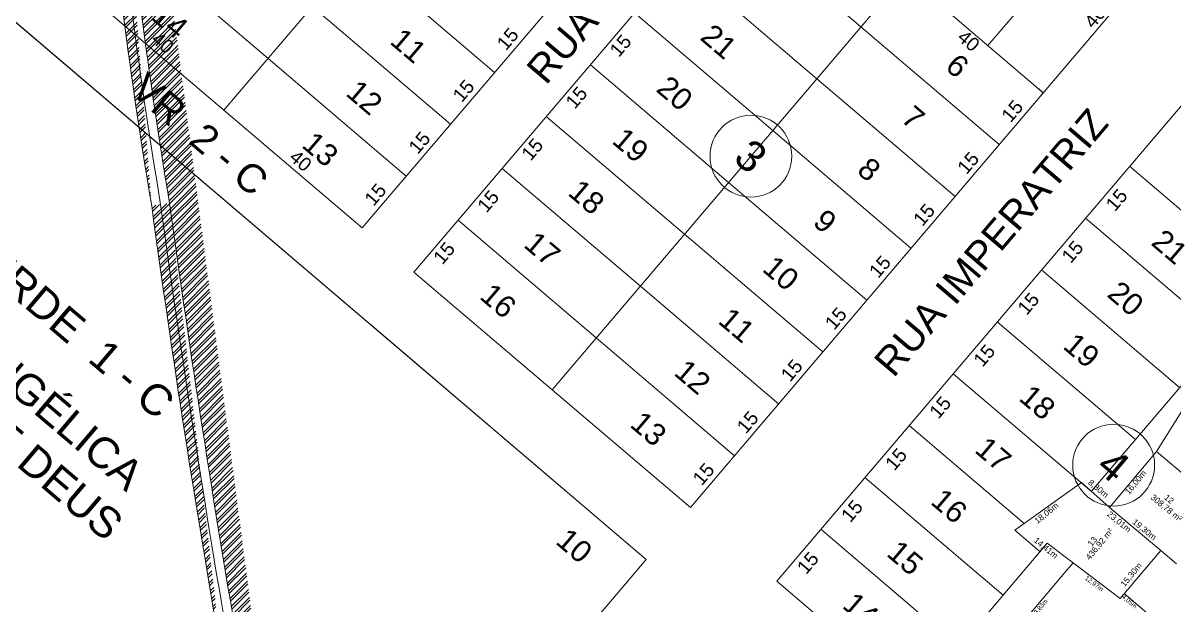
# Model space of a CAD drawing. Header units: metres. Extents: x 3808 to 8215, y 2374 to 6187.
# Drawn here: x 6947.7 to 7201.4, y 3999.4 to 4127.6 of the extents above; entities that cross this region are included whole.
import ezdxf
from ezdxf.enums import TextEntityAlignment as Align

# ---------------------------------------------------------------- set-up
doc = ezdxf.new("R2010")
doc.units = ezdxf.units.M
for name, color, linetype in [('0 - Cotas', 7, 'Continuous'), ('0 - CÓRREGO', 5, 'Continuous'), ('0 - Número Dos Lotes', 7, 'Continuous'), ('0 - Área Dos Lotes', 1, 'Continuous'), ('PDF_REGIAO_POLILINHAS', 7, 'Continuous'), ('vista', 7, 'Continuous')]:
    doc.layers.add(name, color=color, linetype=linetype)
doc.layers.add('0 - LINHAS DE QUADRA E LOTES', color=7, linetype='Continuous', lineweight=5)
doc.layers.add('REGIAO_POLILINHAS', color=7, linetype='Continuous', lineweight=0)
doc.styles.add('Arial', font='arial.ttf')
doc.styles.add('pedro', font='arial.ttf', dxfattribs={"height": 3})
doc.styles.get("Standard").update_dxf_attribs({"font": 'arial.ttf'})
doc.dimstyles.new('Copy(2) of ISO-25', dxfattribs={"dimtxt": 1, "dimasz": 2.5, "dimexe": 1.25, "dimexo": 0.625, "dimgap": 0.2, "dimtad": 1, "dimtoh": 1, "dimlfac": 0.9999999999999999, "dimzin": 1, "dimtxsty": 'Arial', "dimblk": 'NONE', "dimcen": 0, "dimse1": 1, "dimse2": 1, "dimsd1": 1, "dimsd2": 1, "dimclrt": 256, "dimaunit": 1, "dimadec": 3, "dimazin": 0, "dimtfac": 1, "dimtmove": 0, "dimatfit": 3, "dimldrblk": 'NONE', "dimfxl": 1, "dimtolj": 1, "dimtzin": 0, "dimarcsym": 0})
pattern_1 = [(45, (-2381.88947562729, -48.24850846779464), (-1.01027881362028, 1.01027881362028), []), (45, (-2381.21595612729, -48.24850846779464), (-1.01027881362028, 1.01027881362028), [])]

# ---------------------------------------------------------------- blocks, each defined once
blk = doc.blocks.new('_ARCHTICK')
at = {"color": 0, "linetype": 'ByBlock', "const_width": 0.15}
blk.add_lwpolyline([(-0.5, -0.5), (0.5, 0.5)], dxfattribs=at)
blk = doc.blocks.new('*D9071')
at = {"layer": 'Defpoints', "color": 0, "transparency": 16777216}
for p in [(7190.430176608681, 4001.930862685702), (7193.506095190333, 3999.301752816818), (7192.527746461924, 3998.157136888566)]:
    blk.add_point(p, dxfattribs=at)
at = {"layer": 'REGIAO_POLILINHAS', "lineweight": 5, "transparency": 16777216, "insert": (7191.510197803504, 4000.080544558014), "char_height": 1, "attachment_point": 5, "rotation": 319.4781728022702, "style": 'Arial'}
blk.add_mtext('\\A1;4,05m', dxfattribs=at)
blk = doc.blocks.new('_None')
blk = doc.blocks.new('*D9072')
at = {"layer": 'Defpoints', "color": 0, "transparency": 16777216}
for p in [(7179.157251089889, 4008.651041499677), (7163.74537757242, 3990.480398664802), (7165.033781638645, 3989.387607359151)]:
    blk.add_point(p, dxfattribs=at)
at = {"layer": 'REGIAO_POLILINHAS', "lineweight": 5, "transparency": 16777216, "insert": (7171.832891527993, 3998.642036023467), "char_height": 1, "attachment_point": 5, "rotation": 49.696244408968106, "style": 'Arial'}
blk.add_mtext('\\A1;23,83m', dxfattribs=at)
blk = doc.blocks.new('*D9073')
at = {"layer": 'Defpoints', "color": 0, "transparency": 16777216}
for p in [(7179.157251089888, 4008.651041499678), (7188.448819794521, 3999.443691248104), (7189.49555205696, 4000.826746634967)]:
    blk.add_point(p, dxfattribs=at)
at = {"layer": 'REGIAO_POLILINHAS', "lineweight": 5, "transparency": 16777216, "insert": (7183.762373765188, 4003.994999037484), "char_height": 1, "attachment_point": 5, "rotation": 322.88061709946015, "style": 'Arial'}
blk.add_mtext('\\A1;12,97m', dxfattribs=at)

msp = doc.modelspace()

# ---------------------------------------------------------------- hatches: boundary and pattern name
at = {"layer": '0 - CÓRREGO', "lineweight": 5}
h = msp.add_hatch(dxfattribs=at)
h.set_pattern_fill('ANSI32', color=256, scale=0.15)
h.set_pattern_definition(pattern_1)
edge = h.paths.add_edge_path()
edge.add_line((6960.809217895082, 4286.119097216542), (6963.75566739644, 4289.828752163669))
edge.add_line((6963.75566739644, 4289.828752163669), (6964.573617281086, 4287.471612378254))
edge.add_arc((6939.616213461934, 4278.504639535824), 22.51940058427133, 351.611340436754, 379.7629108119134)
edge.add_arc((6939.616213461934, 4278.504639535824), 26.51940058427133, 351.611340436754, 379.7629108119134)
edge.add_arc((22506.32079710884, 4680.805465402805), 15549.74618658065, 181.4958909241575, 181.8472040533053)
edge.add_arc((22506.32079710884, 4680.805465402805), 15545.74618658065, 181.4958909241575, 181.8472040533053)
edge.add_arc((8008.655046711727, 4261.554403087668), 1047.216031640977, 184.4951346136521, 189.580790023215)
edge.add_arc((8008.655046711727, 4261.554403087668), 1043.216031640977, 184.4951346136521, 189.580790023215)
edge.add_arc((9748.157511621615, 4465.982299793514), 2797.863790092237, 187.7782709550327, 189.854874081771)
edge.add_arc((9748.157511621615, 4465.982299793514), 2793.863790092237, 187.7782709550327, 189.854874081771)
edge.add_arc((7665.026298025401, 4073.659420045936), 678.9880633398619, 187.3150919157511, 193.4907100843166)
edge.add_arc((7665.026298025401, 4073.659420045936), 674.9880633398619, 187.3150919157511, 193.4907100843166)
h = msp.add_hatch(dxfattribs=at)
h.set_pattern_fill('ANSI32', color=256, scale=0.15)
h.set_pattern_definition(pattern_1)
edge = h.paths.add_edge_path()
edge.add_line((6746.705901864575, 4029.990698889178), (6743.151940442453, 4026.712168751607))
edge.add_arc((7694.232524978364, 8099.049466840124), 4177.923642019789, 256.8916253175823, 258.6357735789351)
edge.add_arc((7694.232524978364, 8099.049466840124), 4181.923642019789, 256.8543891551714, 258.6357735789351)
edge.add_arc((6841.241473086199, 3821.720435294137), 183.7420215388958, 72.21587906899022, 80.70423775826902)
edge.add_arc((6841.241473086199, 3821.720435294137), 179.7420215388958, 72.21587906899022, 80.70423775826902)
edge.add_arc((6885.628943879886, 3928.273109142275), 69.42826787569625, 48.83966313815961, 80.50570475681236)
edge.add_arc((6885.628943879886, 3928.273109142275), 65.42826787569625, 48.83966313815961, 80.50570475681236)
edge.add_arc((6330.096616958616, 3209.889192277755), 977.4401513045957, 47.28916405743337, 52.04690334720485)
edge.add_arc((6330.096616958616, 3209.889192277755), 973.4401513045957, 47.28916405743337, 52.04690334720485)
edge.add_arc((6665.936803858201, 3463.206726123866), 568.485486811312, 45.90158815338297, 54.89166515651734)
edge.add_arc((6665.936803858201, 3463.206726123866), 564.485486811312, 45.90158815338297, 54.89166515651734)
edge.add_line((7061.541812731276, 3871.462069836141), (7058.758241167528, 3868.589487487542))

# ---------------------------------------------------------------- linework, layer by layer
for centre, radius, start, end in [((8008.655046711727, 4261.554403087668), 1047.216031640977, 184.4951346136501, 189.580790023215), ((8008.655046711727, 4261.554403087668), 1045.216031640977, 184.4951346136501, 189.580790023215), ((8008.655046711727, 4261.554403087668), 1043.216031640977, 184.4951346136501, 189.580790023215), ((9748.157511621615, 4465.982299793514), 2797.863790092237, 187.7782709550262, 189.8548740817819), ((9748.157511621615, 4465.982299793514), 2795.863790092237, 187.7782709550262, 189.8548740817819), ((9748.157511621615, 4465.982299793514), 2793.863790092237, 187.7782709550262, 189.8548740817819)]:
    msp.add_arc(centre, radius, start, end, dxfattribs=at)
at = {"layer": '0 - LINHAS DE QUADRA E LOTES', "lineweight": 5}
msp.add_arc((6868.38866598679, 3895.107768801785), 124.5316989022546, 47.60213908670288, 79.92890279811142, dxfattribs=at)
at = {"layer": 'Defpoints', "lineweight": 5}
msp.add_lwpolyline([(7085.054816744677, 4009.418136975171), (6879.452034023046, 4184.425267506766)], dxfattribs=at)
at = {"layer": 'PDF_REGIAO_POLILINHAS', "lineweight": 5}
for p, q in [((7197.526129382289, 4033.156234284575), (7243.49263184503, 4106.682071557193)), ((7243.49263184503, 4106.682071557193), (7197.526129382289, 4033.156234284575)), ((7197.526129382289, 4033.156234284575), (7187.191378828585, 4020.867650292857)), ((7187.191378828585, 4020.867650292857), (7197.526129382289, 4033.156234284575)), ((7212.282713506233, 4020.661983615171), (7197.526129382289, 4033.156234284575)), ((7197.526129382289, 4033.156234284575), (7212.282713506233, 4020.661983615171)), ((7166.264794374069, 4015.828816689558), (7180.969961828593, 4026.369233920947)), ((7180.969961828593, 4026.369233920947), (7166.264794374069, 4015.828816689558)), ((7180.969961828593, 4026.369233920947), (7187.191378828585, 4020.867650292857)), ((7187.191378828585, 4020.867650292857), (7180.969961828593, 4026.369233920947)), ((7187.191378828585, 4020.867650292857), (7189.916462307919, 4018.553900168894)), ((7189.916462307919, 4018.553900168894), (7187.191378828585, 4020.867650292857)), ((7189.916462307919, 4018.553900168894), (7198.451629431874, 4011.406983119317)), ((7198.451629431874, 4011.406983119317), (7189.916462307919, 4018.553900168894)), ((7171.792086336872, 4011.17560810692), (7166.264794374069, 4015.828816689558)), ((7166.264794374069, 4015.828816689558), (7171.792086336874, 4011.175608106921)), ((7173.442256408071, 4012.976298007804), (7171.792086336872, 4011.175608106921)), ((7189.495552056961, 4000.826746634967), (7173.442256408071, 4012.976298007804)), ((7198.451629431874, 4011.406983119317), (7189.495552056963, 4000.826746634967)), ((7201.947962952529, 4008.424816292875), (7198.451629431874, 4011.406983119317)), ((7177.319378299674, 4006.522399524283), (7179.157251089889, 4008.651041499678)), ((7163.74537757242, 3990.480398664802), (7177.319378299674, 4006.522399524283)), ((7177.319378299674, 4006.522399524283), (7163.74537757242, 3990.480398664802)), ((7236.821802448382, 3962.278096173507), (7190.430176608682, 4001.930862685702))]:
    msp.add_line(p, q, dxfattribs=at)
at = {"layer": 'PDF_REGIAO_POLILINHAS', "color": 3, "lineweight": 5}
msp.add_line((7173.442256408071, 4012.976298007804), (7189.495552056961, 4000.826746634967), dxfattribs=at)
at = {"layer": 'vista', "lineweight": 5}
for p, q in [((7126.143644464589, 4204.255782815071), (7022.435715261302, 4082.417096756773)), ((7069.756990649193, 4199.723093601318), (6991.976043746262, 4108.344079058992)), ((7137.566021282612, 4194.533164453136), (7033.858092077981, 4072.69447839412)), ((7111.639038982256, 4164.073492937165), (7172.558382010474, 4112.219528336453)), ((6909.911705537154, 4158.498285204547), (7085.054816744677, 4009.418136975171)), ((7085.054816744677, 4009.418136975171), (6917.780501272916, 4151.800441217052)), ((7101.91642061939, 4152.65111611821), (7132.376092133499, 4126.724133819716)), ((7160.37451340483, 4122.590321256223), (7186.301495705186, 4153.049992770331)), ((6971.238990595019, 4145.69343817644), (7001.69866211006, 4119.766455876084)), ((7021.143898835792, 4142.611209512132), (7051.603570349901, 4116.684227209913)), ((7092.193802256524, 4141.22873930298), (7122.653473770632, 4115.301757000761)), ((7198.48536431083, 4142.679199850561), (7094.777435107543, 4020.840513792264)), ((7142.098710496365, 4138.146510636809), (7064.317763593946, 4046.767496094048)), ((7142.098710496365, 4138.146510636809), (7172.558382010474, 4112.219528336453)), ((6961.516372232153, 4134.271061359348), (6991.976043746262, 4108.344079058992)), ((7011.421280471995, 4131.188832693177), (7041.880951987035, 4105.261850392821)), ((7082.471183893657, 4129.806362484025), (7112.930855407766, 4103.879380183669)), ((7217.522659007846, 4126.47483591214), (7113.81472980456, 4004.636149853843)), ((7132.376092133499, 4126.724133819716), (7162.835763647608, 4100.797151517498)), ((7001.69866211006, 4119.766455876084), (7032.158333624168, 4093.839473575728)), ((7072.748565530791, 4118.38398566507), (7103.2082370449, 4092.457003366577)), ((7122.653473770632, 4115.301757000761), (7153.113145284741, 4089.374774700405)), ((6991.976043746262, 4108.344079058992), (7022.435715261302, 4082.417096756773)), ((7063.025947167925, 4106.961608847978), (7093.485618682033, 4081.034626547622)), ((7112.930855407766, 4103.879380183669), (7143.390526921875, 4077.952397883313)), ((7053.303328805058, 4095.539232030886), (7083.763000319167, 4069.612249728667)), ((7191.59567670749, 4096.015164398032), (7221.115295656637, 4070.888345886644)), ((7191.59567670749, 4096.015164398032), (7222.055348221599, 4070.088182095813)), ((7103.2082370449, 4092.457003366577), (7133.667908559009, 4066.530021064358)), ((7043.580710442192, 4084.116855211931), (7074.040381956301, 4058.189872911575)), ((7181.873058344624, 4084.592787579077), (7212.332729858733, 4058.665805278721)), ((7093.485618682033, 4081.034626547622), (7123.945290196142, 4055.107644245403)), ((7033.858092079326, 4072.694478392976), (7064.317763593434, 4046.767496094482)), ((7172.150439981758, 4073.170410761984), (7202.610111495866, 4047.243428461628)), ((7083.763000319167, 4069.612249728667), (7114.222671833276, 4043.685267428311)), ((7222.055348221599, 4070.088182095813), (7183.179251292762, 4024.415564725359)), ((7024.135473716459, 4061.272101577746), (7054.595145230568, 4035.345119275527)), ((7162.427821618891, 4061.748033944892), (7192.887493133, 4035.821051642673)), ((7074.040381956301, 4058.189872911575), (7104.50005347041, 4032.262890611219)), ((7152.705203256025, 4050.325657125937), (7183.164874770134, 4024.398674825581)), ((7064.317763593434, 4046.767496094482), (7094.777435107543, 4020.840513792264)), ((7142.982584893159, 4038.903280306982), (7168.341913817485, 4017.317661045852)), ((7054.595145230568, 4035.345119275527), (7085.054816744677, 4009.418136975171)), ((7133.259966530292, 4027.48090348989), (7163.719638044401, 4001.553921189534)), ((7123.537348167426, 4016.058526672798), (7153.997019681535, 3990.131544370579)), ((7173.442256408071, 4012.976298007804), (7144.274401318668, 3978.709167553487)), ((7018.504633032521, 3931.233305761965), (7085.054816744677, 4009.418136975171)), ((7113.81472980456, 4004.636149853843), (7144.274401318668, 3978.709167553487))]:
    msp.add_line(p, q, dxfattribs=at)
at = {"layer": 'vista', "color": 1, "lineweight": 5}
for p, q in [((7172.482232831805, 4112.284345791119), (7171.50155755078, 4113.119087251278)), ((7172.493564554877, 4112.143379157784), (7171.864220422148, 4111.404009826856))]:
    msp.add_line(p, q, dxfattribs=at)
at = {"layer": 'vista', "color": 7, "lineweight": 5}
for centre in [(7108.127171383626, 4098.235891260581), (7188.08380910886, 4030.177562721448)]:
    msp.add_circle(centre, 9.014268420568897, dxfattribs=at)

# ---------------------------------------------------------------- block references
at = {"layer": 'vista', "color": 1, "lineweight": 5, "xscale": -0.1, "yscale": 0.1, "zscale": 0.1}
for p, rotation in [((7171.577706729448, 4113.054269794749), 49.59588769185999), ((7171.929037877745, 4111.480159003662), 139.5958876918647)]:
    msp.add_blockref('_ARCHTICK', p, dxfattribs=dict(at, rotation=rotation))

# ---------------------------------------------------------------- texts
at = {"layer": '0 - Cotas', "lineweight": 5}
for s, rotation, p in [('16,00m', 50.78170620082344, (7191.492821405217, 4023.59125215222)), ('8,30m', 320.7817062008234, (7182.321576609057, 4026.120631426825)), ('18,06m', 38.84789188465285, (7171.287780403286, 4017.191134307769)), ('23,01m', 320.7817062008234, (7186.490055306643, 4019.151035123959)), ('19,30m', 320.7817062008234, (7192.080196302372, 4017.422194689538)), ('14,41m', 320.7817062008234, (7170.362803013376, 4013.379004765127)), ('15,30m', 50.78170620082344, (7190.502481103601, 4003.236136088535))]:
    msp.add_text(s, height=1.322445201168, rotation=rotation, dxfattribs=at).set_placement(p)
at = {"layer": '0 - Número Dos Lotes', "lineweight": 5}
for s, rotation, p in [('12', 320.7817062008234, (7199.090712362858, 4022.842259935711)), ('13', 50.78170620082342, (7183.25151978972, 4012.144559064532))]:
    msp.add_text(s, height=1.322445201168, rotation=rotation, dxfattribs=at).set_placement(p)
at = {"layer": '0 - Área Dos Lotes', "lineweight": 5}
for s, rotation, p in [('308,78 m²', 320.7817062008235, (7196.098731050414, 4022.854269861778)), ('436,92 m²', 50.78170620082344, (7182.816263500109, 4009.149538257097))]:
    msp.add_text(s, height=1.322445201168, rotation=rotation, dxfattribs=at).set_placement(p)
at = {"layer": 'vista', "lineweight": 5, "style": 'pedro'}
for s, rotation, p in [('RUA SANTA ROSA', 49.59588768666461, (7058.199180351025, 4117.731050797182)), ('VR  2 - C ', 319.595887689688, (6975.045472114733, 4117.050656654315)), ('RUA IMPERATRIZ', 49.59588768666461, (7134.814826950817, 4053.26397402622))]:
    msp.add_text(s, height=6.240000000000001, rotation=rotation, dxfattribs=at).set_placement(p, align=Align.TOP_LEFT)
at = {"layer": 'vista', "lineweight": 5, "char_height": 4.800000000000001, "attachment_point": 5, "style": 'pedro'}
for s, insert, rotation in [('14', (6980.122174634053, 4127.971965026485), 319.59588769186473), ('11', (7032.690659743189, 4122.622525096314), 319.59588769186473), ('21', (7101.076986295558, 4123.5072661493), 319.59588769186456), ('6', (7153.645471404693, 4118.157826220991), 319.59588769186456), ('20', (7091.35436793176, 4112.08488933407), 319.59588769186456), ('12', (7022.968041380323, 4111.200148279222), 319.59588769186473), ('7', (7143.922853041827, 4106.735449403899), 319.59588769186456), ('13', (7013.245423019319, 4099.777771460267), 319.59588769186473), ('19', (7081.631749570756, 4100.662512513252), 319.59588769186456), ('8', (7134.200234678029, 4095.313072584944), 319.59588769186456), ('18', (7071.909131206959, 4089.24013569616), 319.59588769186456), ('9', (7124.477616316094, 4083.890695767852), 319.59588769186456), ('17', (7062.186512845024, 4077.817758877205), 319.59588769186456), ('21', (7200.478860746524, 4078.293691246214), 319.59588769186473), ('10', (7114.754997953228, 4072.468318948897), 319.59588769186456), ('16', (7052.463894481226, 4066.395382061975), 319.59588769186456), ('20', (7190.756242382727, 4066.871314429121), 319.59588769186473), ('11', (7105.03237958943, 4061.045942131805), 319.59588769186456), ('19', (7181.033624022654, 4055.448937610166), 319.59588769186473), ('12', (7095.309761227495, 4049.62356531285), 319.59588769186456), ('18', (7171.311005656063, 4044.026560793074), 319.59588769186473), ('13', (7085.58714286556, 4038.201188495757), 319.59588769186456), ('17', (7161.588387295059, 4032.604183974119), 319.59588769186473), ('16', (7151.865768932193, 4021.181807157027), 319.59588769186473), ('10', (7069.21861346172, 4012.417960610897), 319.59588769186456), ('15', (7142.143150570258, 4009.759430338072), 319.59588769186473), ('14', (7132.420532207391, 3998.337053519117), 319.59588769186473)]:
    msp.add_mtext(s, dxfattribs=dict(at, insert=insert, rotation=rotation))
at = {"layer": 'vista', "color": 1, "lineweight": 5, "char_height": 3, "attachment_point": 5, "style": 'pedro'}
for s, insert, rotation in [('40', (7183.957997472412, 4128.898910753804), 49.59588769186448), ('15', (7054.511728792838, 4124.057918928938), 49.59588769186004), ('40', (7156.126565590887, 4123.660250775891), 319.59588769186007), ('40', (6978.47744855789, 4123.230823642018), 319.59588769186007), ('15', (7079.390138421594, 4122.579830561208), 49.59588769186004), ('15', (7044.78911042904, 4112.635542111846), 49.59588769186004), ('15', (7069.667520062453, 4111.157453742253), 49.59588769186004), ('15', (7165.743922089613, 4108.17084323466), 49.59588769186004), ('15', (7035.066492066174, 4101.213165291028), 49.59588769186004), ('15', (7059.944901695862, 4099.735076927023), 49.59588769186004), ('40', (7008.872302616402, 4097.22769216113), 319.59588769186007), ('15', (7156.021303726747, 4096.748466417568), 49.59588769186004), ('15', (7025.343873701445, 4089.790788475799), 49.59588769186004), ('15', (7050.222283332064, 4088.312700108068), 49.59588769186004), ('15', (7188.740671400367, 4088.596229236948), 49.595887691864995), ('15', (7146.298685366674, 4085.326089602338), 49.59588769186004), ('15', (7179.018053039364, 4077.173852421718), 49.595887691864995), ('15', (7040.499664968266, 4076.890323289113), 49.59588769186004), ('15', (7136.576067002877, 4073.903712781521), 49.59588769186004), ('15', (7169.295434675566, 4065.751475602763), 49.595887691864995), ('15', (7126.853448638148, 4062.481335962566), 49.59588769186004), ('15', (7159.5728163127, 4054.329098783808), 49.595887691864995), ('15', (7117.130830275281, 4051.058959145474), 49.59588769186004), ('15', (7149.85019795449, 4042.906721966716), 49.595887691864995), ('15', (7107.408211912415, 4039.636582326519), 49.59588769186004), ('15', (7140.127579586967, 4031.484345147761), 49.595887691864995), ('15', (7097.685593552343, 4028.214205511289), 49.59588769186004), ('15', (7130.404961226895, 4020.061968332531), 49.595887691864995), ('15', (7120.682342861234, 4008.639591511714), 49.595887691864995)]:
    msp.add_mtext(s, dxfattribs=dict(at, insert=insert, rotation=rotation))
at = {"layer": 'vista', "color": 7, "lineweight": 5, "char_height": 6.77858057792255, "attachment_point": 5, "style": 'pedro'}
for s, insert, rotation in [('ÁREA  VERDE  1 - C', (6945.418586479339, 4071.453259313364), 319.5958876918647), ('3', (7108.114217566713, 4098.224685537072), 319.59588769186524), ('4', (7188.070855291947, 4030.166356996077), 319.59588769186524)]:
    msp.add_mtext(s, dxfattribs=dict(at, insert=insert, rotation=rotation))
at = {"layer": 'vista', "color": 7, "lineweight": 5, "insert": (6931.943474804822, 4053.917572194596), "char_height": 6.77858057792255, "width": 151.9754390821901, "attachment_point": 5, "rotation": 319.5958876918647, "style": 'pedro'}
msp.add_mtext('IGREJA EVANGÉLICA ASSEMBLÉIA DE DEUS', dxfattribs=at)

# ---------------------------------------------------------------- dimensions: what is measured, and where the dimension line sits
at = {"layer": 'REGIAO_POLILINHAS', "lineweight": 5}
for base, p1, p2, angle, picture, middle in [((7165.033781638645, 3989.387607359151), (7179.157251089889, 4008.651041499678), (7163.74537757242, 3990.480398664802), 229.69624440896737, '*D9072', (7172.443720566273, 3998.123946489469)), ((7188.448819794521, 3999.443691248104), (7179.157251089889, 4008.651041499678), (7189.495552056961, 4000.826746634967), 322.88061709946174, '*D9073', (7183.279015238486, 4003.356333699527)), ((7192.527746461924, 3998.157136888566), (7190.430176608682, 4001.930862685702), (7193.506095190333, 3999.301752816818), 319.4781728022702, '*D9071', (7190.989787171098, 3999.471691823008))]:
    dim = msp.add_linear_dim(base=base, p1=p1, p2=p2, angle=angle, dimstyle='Copy(2) of ISO-25', override={"dimpost": 'm'}, dxfattribs=at)
    dim.commit()
    dim.dimension.update_dxf_attribs({"geometry": picture, "text_midpoint": middle, "dimtype": 161})

doc.saveas('drawing.dxf')
